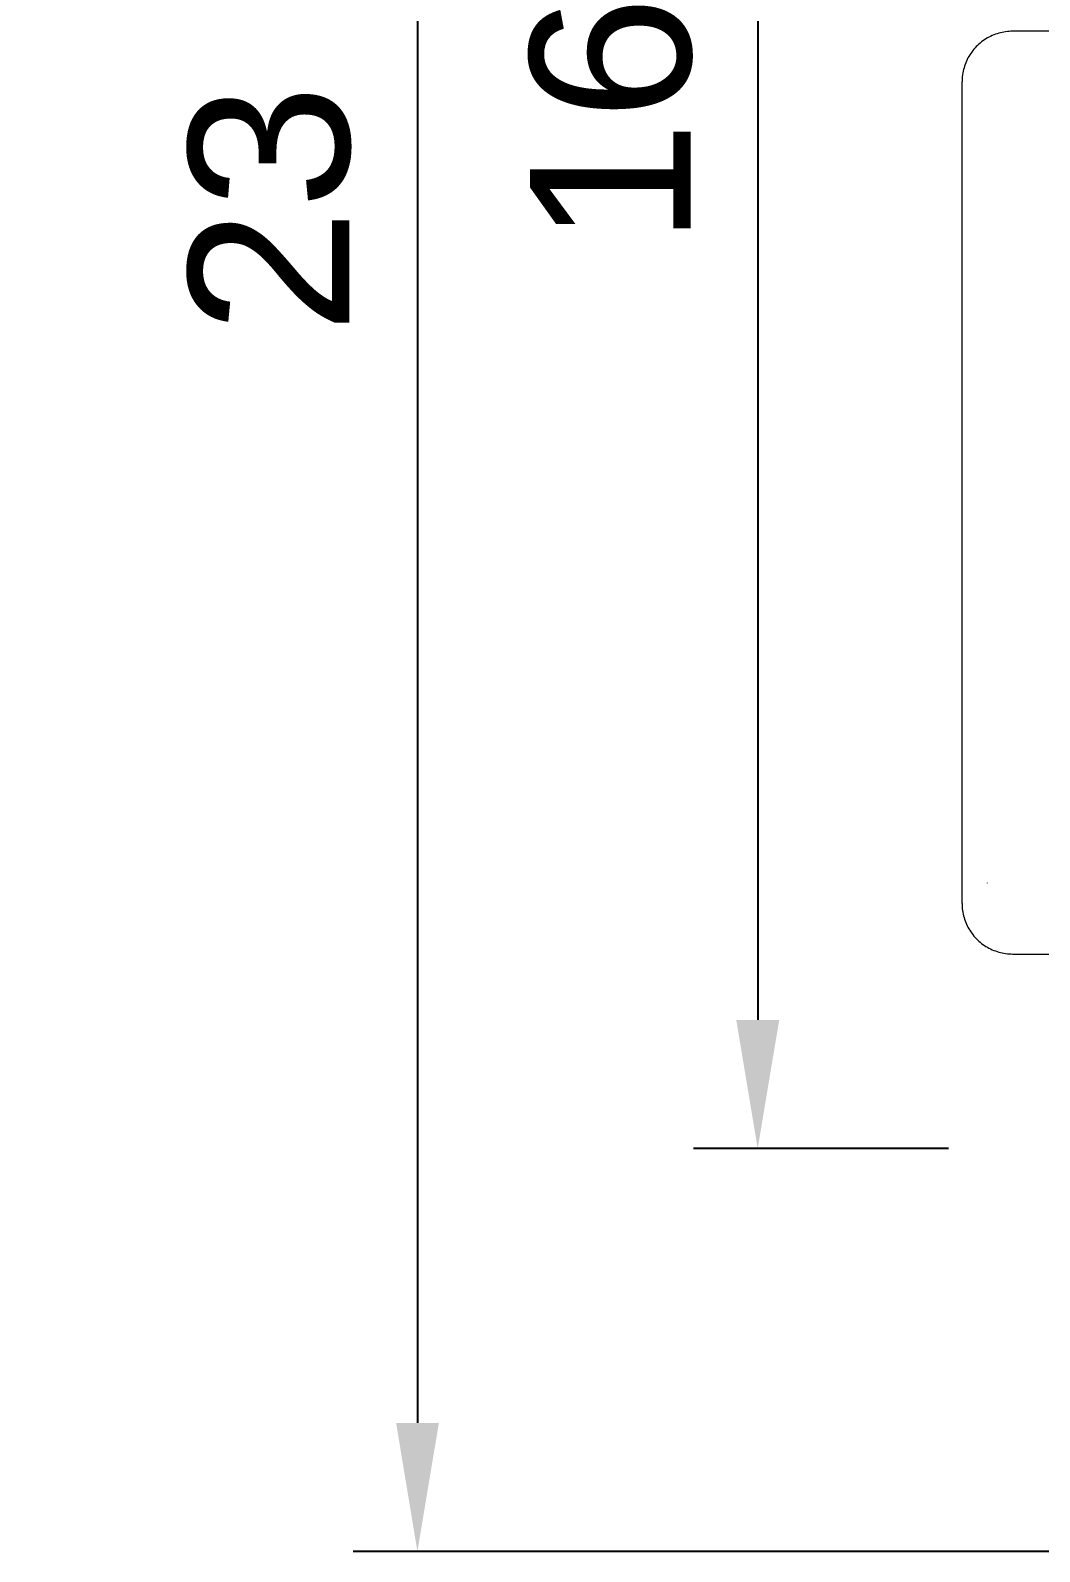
# Model space of a CAD drawing. Header units: inches. Extents: x -4 to 147, y -1 to 99.
# Drawn here: x -3.59 to 4.26, y 34.72 to 46.54 of the extents above; entities that cross this region are included whole.
import ezdxf

# ---------------------------------------------------------------- set-up
doc = ezdxf.new("R2010")
doc.units = ezdxf.units.IN
doc.layers.add('ZANO_R', color=7, linetype='Continuous', lineweight=0)
doc.layers.add('ZANO_W', color=1, linetype='Continuous', lineweight=0)
doc.styles.get("Standard").update_dxf_attribs({"font": 'arial.ttf'})
doc.dimstyles.new('amerykanie', dxfattribs={"dimtxt": 50, "dimasz": 50, "dimexe": 0.5, "dimexo": 0.5, "dimgap": 1, "dimtad": 1, "dimdec": 0, "dimzin": 0, "dimlunit": 5, "dimtxsty": 'Standard', "dimcen": 0.09, "dimclrd": 1, "dimclre": 1, "dimclrt": 1, "dimazin": 0, "dimtfac": 1, "dimtdec": 0, "dimtmove": 0, "dimatfit": 3, "dimfxl": 1, "dimtzin": 0, "dimarcsym": 1})

# ---------------------------------------------------------------- blocks, each defined once
blk = doc.blocks.new('*D423')
at = {"layer": 'ZANO_W', "color": 1, "lineweight": -2}
for p, q in [((3.549, 53.83), (1.566, 53.83)), ((2.066, 52.83), (2.066, 38.851)), ((3.549, 37.851), (1.566, 37.851))]:
    blk.add_line(p, q, dxfattribs=at)
at = {"layer": 'ZANO_W', "color": 1}
for points in [[(2.233, 52.83), (1.899, 52.83), (2.066, 53.83)], [(1.899, 38.851), (2.233, 38.851), (2.066, 37.851)]]:
    blk.add_solid(points, dxfattribs=at)
at = {"layer": 'ZANO_W', "color": 1, "insert": (0.928, 45.841), "char_height": 1.25, "attachment_point": 5, "rotation": 90}
blk.add_mtext('16', dxfattribs=at)
blk = doc.blocks.new('*D424')
at = {"layer": 'ZANO_W', "color": 1, "lineweight": -2}
for p, q in [((10.452, 58.5), (-1.081, 58.5)), ((-0.581, 57.5), (-0.581, 35.72)), ((10.461, 34.72), (-1.081, 34.72))]:
    blk.add_line(p, q, dxfattribs=at)
at = {"layer": 'ZANO_W', "color": 1}
for points in [[(-0.414, 57.5), (-0.747, 57.5), (-0.581, 58.5)], [(-0.747, 35.72), (-0.414, 35.72), (-0.581, 34.72)]]:
    blk.add_solid(points, dxfattribs=at)
at = {"layer": 'ZANO_W', "color": 1, "insert": (-1.727, 46.61), "char_height": 1.25, "attachment_point": 5, "rotation": 90}
blk.add_mtext('23 3/4', dxfattribs=at)

msp = doc.modelspace()

# ---------------------------------------------------------------- linework, layer by layer
at = {"layer": 'ZANO_R'}
for p, q in [((3.82891, 46.46877), (3.81766, 46.46093)), ((3.84042, 46.47622), (3.82891, 46.46877)), ((3.85219, 46.48326), (3.84042, 46.47622)), ((3.8642, 46.48989), (3.85219, 46.48326)), ((3.87643, 46.49609), (3.8642, 46.48989)), ((3.88888, 46.50186), (3.87643, 46.49609)), ((3.90151, 46.5072), (3.88888, 46.50186)), ((3.91433, 46.51209), (3.90151, 46.5072)), ((3.9273, 46.51653), (3.91433, 46.51209)), ((3.94043, 46.52051), (3.9273, 46.51653)), ((3.95368, 46.52404), (3.94043, 46.52051)), ((3.96705, 46.5271), (3.95368, 46.52404)), ((3.98052, 46.52969), (3.96705, 46.5271)), ((3.99407, 46.53181), (3.98052, 46.52969)), ((4.00769, 46.53345), (3.99407, 46.53181)), ((4.02135, 46.53462), (4.00769, 46.53345)), ((4.03505, 46.53531), (4.02135, 46.53462)), ((4.04876, 46.53552), (4.03505, 46.53531)), ((15.46606, 46.53552), (4.04876, 46.53552)), ((3.71518, 46.35145), (3.70809, 46.33971)), ((3.72267, 46.36294), (3.71518, 46.35145)), ((3.73056, 46.37416), (3.72267, 46.36294)), ((3.73883, 46.3851), (3.73056, 46.37416)), ((3.74748, 46.39574), (3.73883, 46.3851)), ((3.7565, 46.40608), (3.74748, 46.39574)), ((3.76588, 46.41609), (3.7565, 46.40608)), ((3.77559, 46.42577), (3.76588, 46.41609)), ((3.78564, 46.4351), (3.77559, 46.42577)), ((3.79601, 46.44408), (3.78564, 46.4351)), ((3.80669, 46.45269), (3.79601, 46.44408)), ((3.81766, 46.46093), (3.80669, 46.45269)), ((3.66692, 46.23838), (3.66381, 46.22502)), ((3.6705, 46.25162), (3.66692, 46.23838)), ((3.67453, 46.26473), (3.6705, 46.25162)), ((3.67902, 46.27769), (3.67453, 46.26473)), ((3.68396, 46.29049), (3.67902, 46.27769)), ((3.68935, 46.3031), (3.68396, 46.29049)), ((3.69517, 46.31552), (3.68935, 46.3031)), ((3.70142, 46.32773), (3.69517, 46.31552)), ((3.70809, 46.33971), (3.70142, 46.32773)), ((3.65533, 46.15706), (3.65506, 46.14334)), ((3.65506, 39.89276), (3.65506, 46.14334)), ((3.65607, 46.17075), (3.65533, 46.15706)), ((3.6573, 46.18441), (3.65607, 46.17075)), ((3.65899, 46.19802), (3.6573, 46.18441)), ((3.66117, 46.21157), (3.65899, 46.19802)), ((3.66381, 46.22502), (3.66117, 46.21157)), ((3.65506, 39.75607), (3.65506, 39.89276)), ((3.85193, 39.91501), (3.85191, 39.91717)), ((3.65506, 39.75607), (3.65533, 39.74235)), ((3.65533, 39.74235), (3.65607, 39.72866)), ((3.65607, 39.72866), (3.6573, 39.715)), ((3.6573, 39.715), (3.65899, 39.70139)), ((3.65899, 39.70139), (3.66117, 39.68784)), ((3.66117, 39.68784), (3.66381, 39.67439)), ((3.66381, 39.67439), (3.66692, 39.66103)), ((3.66692, 39.66103), (3.6705, 39.64779)), ((3.6705, 39.64779), (3.67453, 39.63468)), ((3.67453, 39.63468), (3.67902, 39.62172)), ((3.67902, 39.62172), (3.68396, 39.60892)), ((3.68396, 39.60892), (3.68935, 39.59631)), ((3.68935, 39.59631), (3.69517, 39.58389)), ((3.69517, 39.58389), (3.70142, 39.57168)), ((3.70142, 39.57168), (3.70809, 39.5597)), ((3.70809, 39.5597), (3.71518, 39.54795)), ((3.71518, 39.54795), (3.72267, 39.53647)), ((3.72267, 39.53647), (3.73056, 39.52525)), ((3.73056, 39.52525), (3.73883, 39.51431)), ((3.73883, 39.51431), (3.74748, 39.50367)), ((3.74748, 39.50367), (3.7565, 39.49333)), ((3.7565, 39.49333), (3.76588, 39.48332)), ((3.76588, 39.48332), (3.77559, 39.47364)), ((3.77559, 39.47364), (3.78564, 39.46431)), ((3.78564, 39.46431), (3.79601, 39.45533)), ((3.79601, 39.45533), (3.80669, 39.44672)), ((3.80669, 39.44672), (3.81766, 39.43848)), ((3.81766, 39.43848), (3.82891, 39.43064)), ((3.82891, 39.43064), (3.84042, 39.42319)), ((3.84042, 39.42319), (3.85219, 39.41615)), ((3.85219, 39.41615), (3.8642, 39.40952)), ((3.8642, 39.40952), (3.87643, 39.40332)), ((3.87643, 39.40332), (3.88888, 39.39755)), ((3.88888, 39.39755), (3.90151, 39.39221)), ((3.90151, 39.39221), (3.91433, 39.38732)), ((3.91433, 39.38732), (3.9273, 39.38288)), ((3.9273, 39.38288), (3.94043, 39.3789)), ((3.94043, 39.3789), (3.95368, 39.37537)), ((3.95368, 39.37537), (3.96705, 39.37231)), ((3.96705, 39.37231), (3.98052, 39.36972)), ((3.98052, 39.36972), (3.99407, 39.3676)), ((3.99407, 39.3676), (4.00769, 39.36596)), ((4.00769, 39.36596), (4.02135, 39.36479)), ((4.02135, 39.36479), (4.03505, 39.3641)), ((4.03505, 39.3641), (4.04876, 39.36389)), ((4.04876, 39.36389), (15.46606, 39.36389))]:
    msp.add_line(p, q, dxfattribs=at)

# ---------------------------------------------------------------- dimensions: what is measured, and where the dimension line sits
at = {"layer": 'ZANO_W'}
for base, p1, p2, picture, middle in [((-0.58057, 34.71952), (10.95246, 58.49951), (10.96115, 34.71952), '*D424', (-1.72731, 46.60951)), ((2.06592, 37.8512), (4.04876, 53.8301), (4.04876, 37.8512), '*D423', (0.92771, 45.84065))]:
    dim = msp.add_linear_dim(base=base, p1=p1, p2=p2, angle=90, dimstyle='amerykanie', override={"dimtxt": 1.25, "dimasz": 1, "dimgap": 0.5, "dimdec": 4, "dimaunit": 1, "dimadec": 1, "dimtdec": 4, "dimtmove": 1, "dimfrac": 2}, dxfattribs=at)
    dim.commit()
    dim.dimension.update_dxf_attribs({"geometry": picture, "text_midpoint": middle})

doc.saveas('drawing.dxf')
